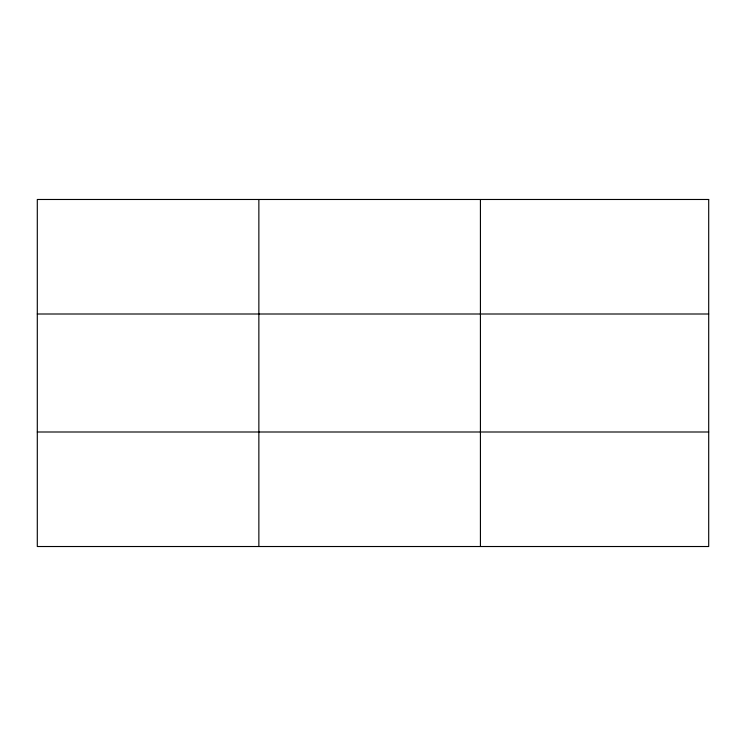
<?xml version="1.0" encoding="UTF-8"?>
<svg xmlns="http://www.w3.org/2000/svg" width="746" height="746" viewBox="0 0 746 746"><rect width="100%" height="100%" fill="white"/><g stroke="black" fill="none" stroke-linecap="round" stroke-linejoin="round"><path stroke-width="1.12" d="M258.862 199.48L258.862 546.52M480.424 199.48L480.424 546.52M37.3 314.001L708.7 314.001M37.3 431.999L708.7 431.999M708.7 199.48L708.7 546.52L37.3 546.52L37.3 199.48L708.7 199.48"/></g></svg>
